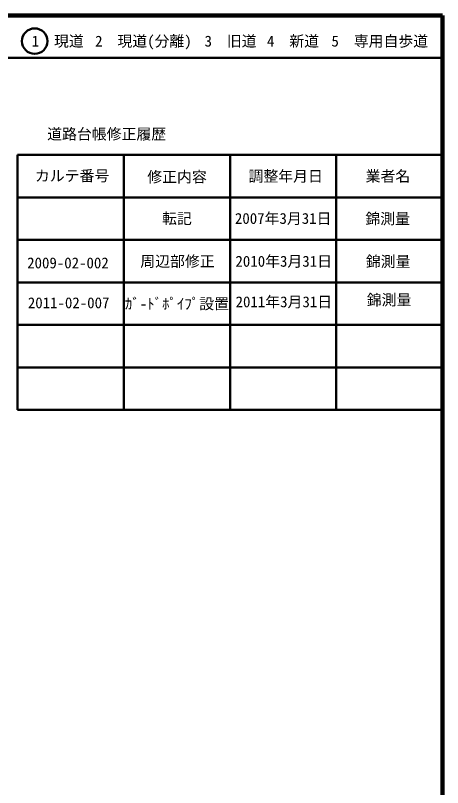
# Model space of a CAD drawing. Units: millimetres, scale not verified. Extents: x 40000 to 680000, y 20000 to 380000.
# Drawn here: x 579500 to 680000, y 198357 to 380000 of the extents above; entities that cross this region are included whole.
import ezdxf
from ezdxf.enums import TextEntityAlignment as Align

# ---------------------------------------------------------------- set-up
doc = ezdxf.new("R2010")
doc.units = ezdxf.units.MM
doc.header["$LTSCALE"] = 1000
for name, color, linetype, lineweight in [('M-TTL', 2, 'Continuous', 140), ('M-TTL-FRAM', 2, 'Continuous', 50), ('M-TTL-LINE', 7, 'Continuous', 50), ('S-BGD', 7, 'Continuous', 13)]:
    doc.layers.add(name, color=color, linetype=linetype, lineweight=lineweight)
doc.layers.add('M-TTL-TXT', color=7, linetype='Continuous')
doc.styles.add('ＭＳ ゴシック', font='')
doc.styles.get('ＭＳ ゴシック').set_extended_font_data('MS Gothic')

msp = doc.modelspace()

# ---------------------------------------------------------------- linework, layer by layer
at = {"layer": 'M-TTL'}
for p, q in [((680000, 380000), (40000, 380000)), ((680000, 20000), (680000, 380000))]:
    msp.add_line(p, q, dxfattribs=at)
at = {"layer": 'M-TTL-FRAM'}
for p, q in [((580000, 347197), (580000, 287197)), ((580000, 347197), (680000, 347197)), ((580000, 287197), (680000, 287197))]:
    msp.add_line(p, q, dxfattribs=at)
at = {"layer": 'M-TTL-LINE'}
for p, q in [((40000, 370000), (680000, 370000)), ((605000, 347197), (605000, 287197)), ((630000, 347197), (630000, 287197)), ((655000, 347197), (655000, 287197)), ((580000, 337197), (680000, 337197)), ((580000, 327197), (680000, 327197)), ((580000, 317197), (680000, 317197)), ((580000, 307197), (680000, 307197)), ((580000, 297197), (680000, 297197))]:
    msp.add_line(p, q, dxfattribs=at)
msp.add_circle((584031, 373958), 3000, dxfattribs=at)

# ---------------------------------------------------------------- texts
at = {"layer": 'M-TTL-TXT', "style": 'ＭＳ ゴシック'}
for s, p in [('1\u3000現道', (589448, 373958)), ('2\u3000現道(分離)', (609619, 373958)), ('3\u3000旧道', (630121, 373958)), ('4\u3000新道', (644824, 373958)), ('5\u3000専用自歩道', (665228, 373958)), ('道路台帳修正履歴', (600968, 352113)), ('カルテ番号', (592839, 342277)), ('修正内容', (617509, 342023)), ('調整年月日', (643089, 342197)), ('業者名', (667134, 342197)), ('転記', (617500, 332245)), ('2007年3月31日', (642500, 332245)), ('錦測量', (667077, 332189)), ('周辺部修正', (617628, 322167)), ('2010年3月31日', (642628, 322167)), ('錦測量', (667204, 322110)), ('2009-02-002', (591857, 321784))]:
    msp.add_text(s, height=2566, dxfattribs=at).set_placement(p, align=Align.MIDDLE_CENTER)
at = {"layer": 'S-BGD', "style": 'ＭＳ ゴシック'}
for s, p in [('2011年3月31日', (631299, 310575)), ('錦測量', (662164, 311034)), ('2011-02-007', (582420, 310345)), ('ｶﾞ-ﾄﾞﾎﾟｲﾌﾟ設置', (605254, 310116))]:
    msp.add_text(s, height=2566, dxfattribs=at).set_placement(p, align=Align.BOTTOM_LEFT)

doc.saveas('drawing.dxf')
